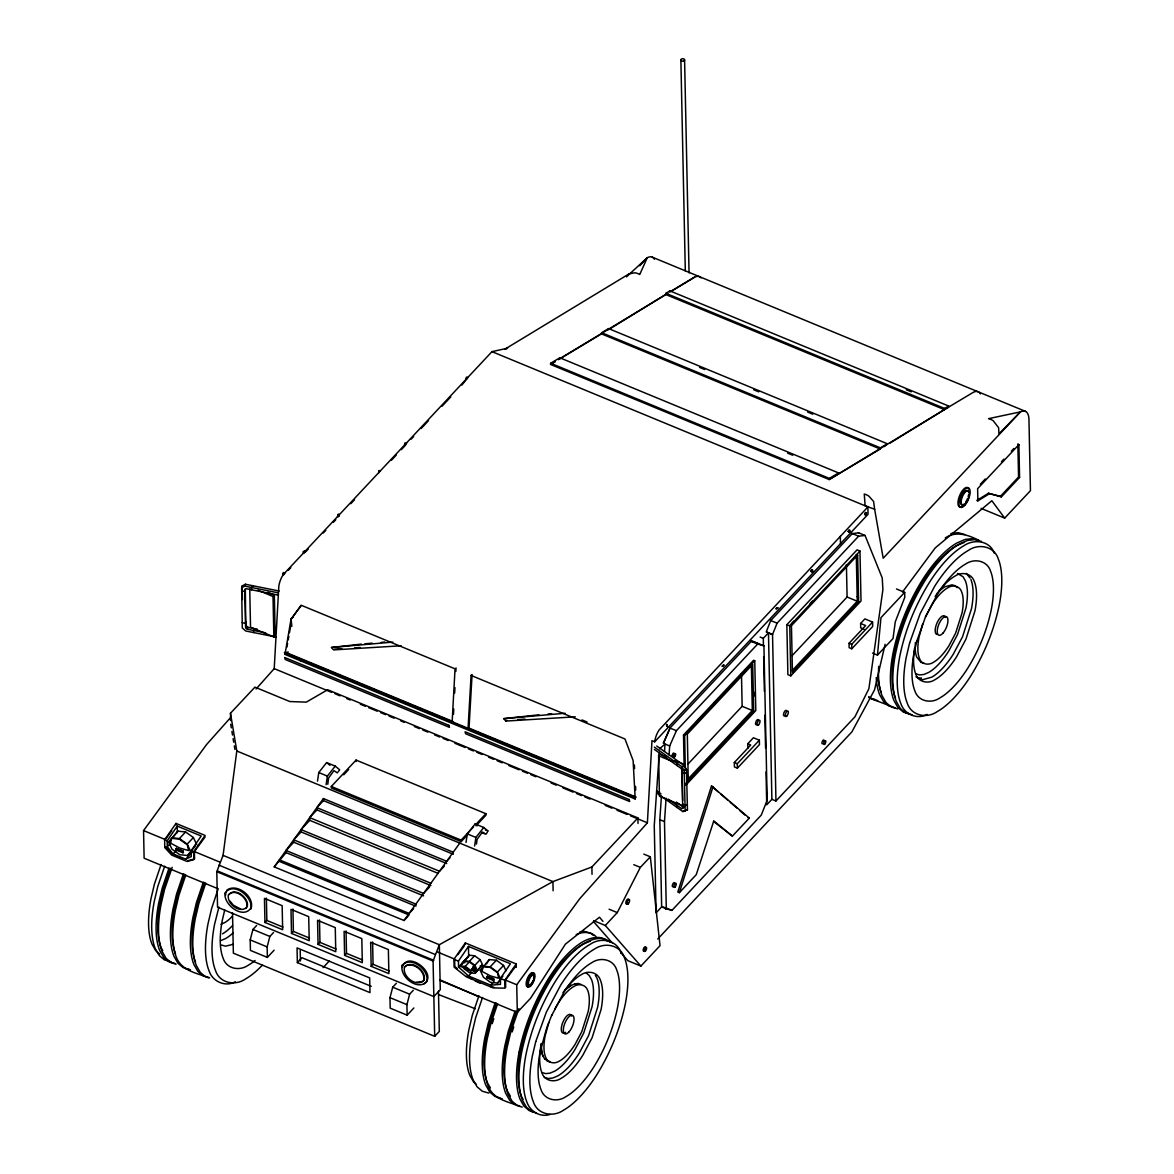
<?xml version="1.0" encoding="UTF-8"?>
<svg xmlns="http://www.w3.org/2000/svg" width="1174" height="1174" viewBox="0 0 1174 1174"><rect width="100%" height="100%" fill="white"/><g stroke="black" fill="none" stroke-linecap="round" stroke-linejoin="round"><path stroke-width="1.5" d="M677.134 807.521L677.193 805.467M225.687 895.043L225.819 892.357M453.487 714.408L453.78 709.037M454.661 692.953L454.954 687.597M455.835 671.499L456.04 667.918M256.093 688.977L274.217 668.637L278.81 586.472A12.356 5.034 -67.6 0 1 283.286 574.57L491.979 351.642L507.55 348.208L504.864 349.192L629.191 273.806L634.958 272.779A14.044 11.256 59.1 0 1 639.727 274.525L647.256 257.722A23.832 9.7 -67.6 0 1 654.432 259.249M439.634 980.305L517.308 1012.399L516.721 984.751L579.721 898.726L647.388 822.813L651.981 740.647L654.725 741.777L868.041 514.3L867.894 506.948L491.979 351.642M468.03 729.039L471.082 675.446L472.08 674.551L469.013 728.129L468.03 729.039L468.573 728.452M284.798 573.484L283.917 573.22L283.521 575.084M339.183 516.09L339.301 514.417L338.347 516.839M379.011 472.52L379.173 470.481L378.674 472.814M406.615 443.082L405.47 445.254M405.764 443.229L404.898 442.95L404.619 444.902M468 377.382L461.881 385.072M667.228 724.945C668.109 730.815 665.805 720.337 666.759 726.06M722.846 666.318C727.381 662.283 718.811 669.077 723.345 665.027M776.704 608.895C781.488 605.344 772.433 611.17 777.203 607.604M659.289 752.475L654.256 825.63L656.09 912.814L661.652 906.871L659.832 819.687L661.432 796.28M664.528 751.257L665.027 744.052L669.679 745.974L669.063 754.985M750.377 640.256L763.922 645.847L767.165 800.345L761.236 815.152L671.91 910.393L666.304 908.793L664.484 821.624L666.098 798.203M245.66 626.667L246.144 621.53M872.546 653.096L877.462 655.121L880.97 617.641L904.684 592.356L896.481 588.966M327.781 784.276L328.588 777.98L333.959 770.672L337.393 772.918M476.483 844.062L477.084 839.337L482.455 832.028L485.904 834.274L487.415 832.175M637.908 817.926L591.887 866.984L552.925 881.601L439.34 944.718L440.279 989.667L433.808 996.565L217.542 907.209L216.794 871.695L223.075 855.376L236.796 750.993L230.471 713.249L254.934 687.142L289.802 701.538L306.311 702.14L327.634 689.74L637.908 817.926L638.01 823.414M317.508 781.121L318.77 772.536L326.636 762.572L335.236 766.123L339.668 769.777L338.156 771.876M326.108 784.672L327.37 776.102L335.236 766.123M466.019 842.462L467.281 833.892L475.147 823.928L483.747 827.479L488.179 831.133L485.317 829.945M474.619 846.028L475.881 837.444L483.747 827.479M246.922 906.768C248.668 898.183 234.58 887.309 228.314 895.146C226.949 903.613 238.968 913.299 246.408 907.81M559.822 357.776L550.665 363.25L550.474 364.41L829.196 479.55L880.207 449.026L880.397 447.866L887.309 443.743L608.587 328.588L601.675 332.726L601.484 333.871L559.616 358.936L559.822 357.776L838.544 472.931L838.339 474.076M608.381 329.733L608.587 328.588M609.937 328.779L665.673 294.469L665.878 293.309L669.928 290.888L948.651 406.043L948.46 407.187L829.196 479.55L829.387 478.405L838.544 472.931M669.928 290.888L669.723 292.047L694.48 277.225L671 291.445M887.309 443.743L884.345 446.546M948.651 406.043L944.6 408.464L944.395 409.623L890.2 442.98M285.018 654.3L291.035 619.212L301.131 605.226L455.042 668.828L452.107 722.45L635.149 798.026L636.147 797.131L469.013 728.129M286.94 647.079L287.571 643.484M288.217 639.889L288.848 636.293M289.479 632.698L291.079 623.702M874.645 509.252L873.617 501.533L868.951 496.206A14.044 11.256 59.1 0 0 864.255 494.034L865.15 505.803L874.645 509.252L883.186 558.237L1020.426 411.883L988.581 418.648A14.044 11.256 59.1 0 1 993.277 420.806L998.619 427.718L998.971 433.852L1020.426 411.883M283.873 573.44C284.108 570.197 281.217 576.126 283.462 574.35M170.553 843.137L171.595 838.295L179.417 839.161L187.341 844.796L188.603 850.592L179.593 847.951L170.553 843.137L167.295 846.718L173.048 853.924L185.727 859.163L191.274 856.624L191.157 850.71L201.194 836.005L177.215 826.1L167.178 840.804L167.295 846.718M402.447 966.789C407.95 950.133 438.401 974.2 424.063 983.812M885.123 644.306L874.542 689.872L851.884 731.886L657.748 939.009M224.718 909.982L222.312 920.24A73.258 29.805 -67.6 0 0 223.104 958.131C226.391 968.902 239.525 971.368 248.14 965.292A77.396 31.493 -67.6 0 0 255.052 960.479M519.084 1052.109C524.382 1026.076 534.552 1001.143 548.522 978.573A96.356 39.212 -67.6 0 1 583.199 941.577C590.522 937.586 601.073 934.812 607.765 941.357M232.525 912.844L233.362 953.156L434.703 1036.334L433.074 961.051L439.34 944.718L223.075 855.376M274.1 950.206L267.364 957.412L250.429 950.412L250.209 939.904L252.924 929.456L256.592 925.538M267.364 957.412L267.144 946.904L269.859 936.456L273.527 932.538M413.879 1007.967L407.143 1015.158L390.208 1008.158L389.988 997.651L392.703 987.202L396.372 983.284M407.143 1015.158L406.923 1004.651L409.638 994.202L413.307 990.284M423.667 980.481C425.81 971.588 413.923 961.946 405.646 965.835M276.11 637.056L245.704 630.981L242.299 627.943L241.639 587.822L242.196 585.943L245.337 584.241L279.221 591.036M241.639 587.822L244.764 586.12L245.337 584.241M265.662 632.859L247.259 629.176L245.689 627.679L245.366 589.568M247.259 629.176L247.817 627.298L246.247 625.786M242.255 588.937L241.683 590.801L244.808 591.432M711.488 785.978L677.794 892.035L679.35 892.68L696.255 874.659L713.777 820.919L732.385 836.123L749.306 818.102L711.488 785.978L718.194 791.804M679.35 892.68L713.058 786.624M218.922 907.047L214.49 924.701A88.153 35.866 -67.6 0 0 215.444 970.311C219.406 983.284 235.211 986.233 245.571 978.925A93.142 37.906 -67.6 0 0 262.418 965.072M492.229 1023.655L493.784 1018.739M512.187 1031.902L513.742 1026.986M548.86 1022.466L545.118 1035.952A40.782 16.597 -67.6 0 0 545.558 1057.04C547.392 1063.042 554.7 1064.407 559.499 1061.032A43.086 17.537 -67.6 0 0 575.011 1044.493L581.717 1031.858L588.174 1011.606A40.782 16.597 -67.6 0 0 587.734 990.504C585.899 984.516 578.591 983.137 573.793 986.527A43.086 17.537 -67.6 0 0 558.281 1003.066L554.744 1009.156M922.749 623.776L919.007 637.262A40.782 16.597 -67.6 0 0 919.447 658.35C921.282 664.352 928.59 665.717 933.389 662.341A43.086 17.537 -67.6 0 0 948.9 645.803L955.607 633.168L962.064 612.916A40.782 16.597 -67.6 0 0 961.623 591.813C959.789 585.826 952.481 584.447 947.682 587.836A43.086 17.537 -67.6 0 0 932.171 604.375L925.464 616.996M304.917 552.484L304.741 551.12L303.817 553.453M161.087 864.475L154.425 884.095L151.035 898.492A88.153 35.866 -67.6 0 0 151.989 944.101L155.819 950.779L159.649 954.007M164.668 866.207L157.771 886.517L154.264 901.397A91.19 37.113 -67.6 0 0 155.262 948.577L159.224 955.489L164.492 959.936L170.92 961.77M169.056 868.026L162.173 888.322L158.666 903.202A91.19 37.113 -67.6 0 0 159.649 950.397L163.626 957.309L168.895 961.741L175.322 963.59M170.318 868.29L163.656 887.911L160.266 902.307A88.153 35.866 -67.6 0 0 161.22 947.917M172.167 867.337L164.595 889.334L161.087 904.215A91.19 37.113 -67.6 0 0 162.085 951.395L166.048 958.307L171.316 962.753L176.144 964.133M183.379 873.94L176.496 894.25L172.989 909.116A91.19 37.113 -67.6 0 0 173.972 956.311L177.934 963.223L183.217 967.655L189.645 969.504M184.641 874.204L177.978 893.84L174.588 908.221A88.153 35.866 -67.6 0 0 175.542 953.831M185.8 874.938L178.918 895.248L175.41 910.129A91.19 37.113 -67.6 0 0 176.394 957.309C181.574 970.839 197.393 973.51 209.603 977.751M203.337 882.173L196.454 902.483L192.947 917.364A91.19 37.113 -67.6 0 0 193.93 964.558L197.892 971.47L203.175 975.902M204.599 882.437L197.936 902.072L194.546 916.468A88.153 35.866 -67.6 0 0 195.5 962.078M205.758 883.186L198.876 903.496L195.368 918.376A91.19 37.113 -67.6 0 0 196.352 965.556L200.314 972.468L205.597 976.915L208.811 977.825M217.762 890.097L211.555 908.735L208.047 923.615A91.19 37.113 -67.6 0 0 209.031 970.795C212.494 981.567 225.276 987.349 235.328 981.772M478.933 995.787L472.271 1015.422L468.881 1029.803A88.153 35.866 -67.6 0 0 469.835 1075.413L473.68 1082.09L476.218 1084.248M482.514 997.518L475.631 1017.829L472.124 1032.709A91.19 37.113 -67.6 0 0 473.107 1079.889L477.07 1086.801L482.353 1091.248L488.78 1093.082M495.193 1002.757L488.311 1023.068L484.803 1037.948A91.19 37.113 -67.6 0 0 485.787 1085.128L489.763 1092.04L495.032 1096.487L499.86 1097.866M496.455 1003.022L489.793 1022.657L486.403 1037.038A88.153 35.866 -67.6 0 0 487.357 1082.648L490.424 1087.99M497.629 1003.755L490.732 1024.066L487.225 1038.946A91.19 37.113 -67.6 0 0 488.223 1086.126C493.08 1099.187 508.107 1101.946 519.803 1106.113M515.151 1011.005L508.269 1031.315L504.761 1046.195A91.19 37.113 -67.6 0 0 505.745 1093.376L509.707 1100.287L514.99 1104.734M516.413 1011.269L509.751 1030.904L506.361 1045.286A88.153 35.866 -67.6 0 0 507.315 1090.895L510.382 1096.237M518.923 1008.627L510.69 1032.313L507.183 1047.193A91.19 37.113 -67.6 0 0 508.181 1094.373L512.143 1101.285L517.411 1105.732L522.239 1107.111M551.765 1015.158L546.879 1027.338L540.157 1051.552A73.258 29.805 -67.6 0 0 540.95 1089.443C544.252 1100.229 557.371 1102.679 565.985 1096.604A77.396 31.493 -67.6 0 0 593.853 1066.902C605.08 1048.764 613.239 1028.732 617.495 1007.82A73.258 29.805 -67.6 0 0 616.702 969.929C613.415 959.143 600.281 956.693 591.667 962.768A77.396 31.493 -67.6 0 0 563.813 992.47L551.575 1015.686M766.211 631.906L770.76 620.547L852.339 533.568L858.722 532.849M775.955 800.991L854.921 716.844L868.877 688.742L882.907 589.627L882.232 577.946L865.047 535.461L858.634 536.18L777.085 623.159L772.536 634.518L775.955 800.991L771.89 799.303L768.471 632.845L763.291 638.348L763.452 645.671M670.075 728.085L663.354 743.362L670.075 727.909L751.331 641.268L757.597 643.235M669.679 745.974L676.4 730.698L757.656 644.056L763.922 645.847M865.487 513.772L866.588 512.803L865.664 515.137L865.473 512.378L864.548 514.711L865.649 513.742M250.781 909.19C255.697 897.391 237.192 882.422 226.846 890.171M593.853 920.754L605.3 925.479L617.275 912.594L640.329 867.381L650.323 856.8L643.792 854.1M626.476 276.859L647.256 257.722L639.757 265.706M338.156 516.017L338.435 514.065L337.481 516.487M228.71 894.72C234.976 886.884 249.064 897.758 247.318 906.343L245.997 908.236M501.313 979.087L497.585 983.049L490.512 982.374L483.35 977.164L480.283 970.443L489.323 959.569L496.382 960.229L503.558 965.439L506.009 970.825M486.476 963.839L489.323 959.569M497.585 983.049L502.898 976.122M458.418 961.124L468.47 946.42L510.411 963.751L500.373 978.456L500.491 984.37L490.717 985.162L468.529 975.99L458.55 967.038L458.418 961.124L453.956 959.29L465.33 942.942L516.208 963.957L516.281 967.376M164.624 839.748L175.997 823.414L205.083 835.418L193.71 851.766L193.871 859.617L187.121 861.481L171.727 855.127L164.786 847.599L164.624 839.748L167.178 840.804M453.956 959.29L454.118 967.141L466.21 976.783L493.109 987.892L504.996 988.156L504.835 980.305L516.208 963.957M192.389 850.255L187.429 855.538L179.739 854.701L171.947 849.14L168.63 842.125L177.905 831.133L185.595 831.97L193.387 837.532L196.718 844.561M177.905 831.133L168.63 842.125M187.429 855.538L195.471 845.882M461.778 963.854L469.189 955.196L474.619 955.783L480.122 959.701L482.47 964.661L475.059 973.334L469.629 972.747L464.126 968.814M469.189 955.196L464.919 960.508M475.059 973.334L482.47 964.661M408.141 916.131L404.032 920.504L274.217 866.882L323.408 798.569L453.237 852.207L453.267 854.261L323.452 800.624L323.408 798.569M404.032 920.504L459.768 843.123M301.102 605.725L291.035 619.212L291.856 626.226M218.423 888.923L144.123 858.223L143.551 830.576L206.551 744.565L230.706 717.446M171.742 830.781L165.314 839.571L143.551 830.576M187.796 860.762L194.546 858.898L194.4 851.576L205.112 836.945M457.86 954.711L464.288 945.936M505.671 987.437L505.524 980.114L516.237 965.483M902.527 591.96L935.296 547.847L991.854 500.726L1004.68 518.116L1030.449 490.673L1028.938 418.604A23.832 9.7 -67.6 0 0 1020.411 411.942M379.496 471.302L380.391 471.302M466.753 378.909C464.919 380.699 466.474 375.577 467.252 377.412M1017.858 444.227L1018.885 444.653L1017.858 444.227L1018.548 477.026L1000.365 496.411L988.493 493.241L976.841 500.447L977.869 500.872L989.521 493.667L1001.393 496.837L1019.575 477.451L1018.885 444.653M253.085 585.797L251.515 587.47L251.559 589.774M391.456 460.193L396.386 454.925M401.332 449.642L405.045 445.694M411.223 439.105L413.688 436.464M421.099 428.554L428.525 420.659M442.114 406.16L450.757 396.929M288.29 570.359L290.8 567.688M305.798 551.692L308.292 549.021M323.29 533.025L325.8 530.369M333.299 522.371L335.793 519.7M350.791 503.705L354.548 499.713M249.724 588.585L250.532 627.239L273.865 636.88L273.014 596.465L274.334 595.057L267.672 592.298M273.865 636.88L275.186 635.472L274.334 595.057M291.035 619.212L293.295 616.805M171.712 837.737L179.402 838.574L185.595 831.97M176.129 848.538L183.364 850.945L182.997 852.808L176.159 849.991L176.129 848.538L182.968 851.37L182.997 852.808M176.159 849.991L176.526 848.112M173.048 853.924L176.423 850.328M190.511 851.165L187.194 844.135L193.387 837.532M185.727 859.163L192.477 851.957M467.355 835.037L461.162 841.626L331.347 788.003L331.317 786.477L356.074 760.077L485.889 813.714L485.933 815.226L476.028 825.792M343.718 774.796L348.678 769.513M274.217 866.882L286.074 852.603L286.03 850.475L293.764 842.228L293.72 839.806L301.102 831.926L301.058 829.607L309.745 820.347L309.687 817.618L316.921 809.913L316.863 807.653L323.452 800.624M264.957 922.456L264.458 898.374L282.156 905.682L282.655 929.764L264.957 922.456L266.85 920.431L266.381 898.081M291.504 933.418L291.005 909.336L308.703 916.659L309.217 940.726L291.504 933.418L293.397 931.408L292.928 909.043M297.36 962.621L297.051 947.917L369.678 977.913L369.986 992.632L297.36 962.621L301.967 957.72L371.219 986.321M318.066 944.395L317.552 920.313L335.265 927.621L335.764 951.703L318.066 944.395L319.959 942.37L319.489 920.02M323.099 967.625L329.234 961.08M344.613 955.357L344.114 931.276L361.812 938.598L362.326 962.665L344.613 955.357L346.506 953.347L346.037 930.982M461.162 841.626L461.133 840.114L473.518 826.907M475.984 824.265L485.889 813.714M449.98 857.768L446.692 861.29L316.863 807.653M444.33 866.119L439.516 871.255L309.687 817.618M429.699 886.869L423.535 893.429L293.72 839.806M413.644 908.632L409.139 913.431L279.309 859.794M371.175 966.334L370.661 942.252L388.374 949.561L388.873 973.642L371.175 966.334L373.053 964.309L372.598 941.959M867.894 506.948L659.201 729.846A12.356 5.034 -67.6 0 0 654.71 741.792M458.55 967.038L468.675 956.252L468.47 946.42M474.81 966.657L470.627 971.118L459.797 965.938L463.965 961.477L469.395 961.917L474.795 965.953L474.912 971.28L471.61 970.208M459.812 966.642L463.965 961.477M682.784 805.819L659.45 796.177L658.599 755.763L659.92 754.354L666.597 757.098M464.082 966.804L468.514 968.932M463.95 960.772L469.38 961.359L474.619 955.783M459.797 965.938L465.212 966.363L469.395 961.917M684.163 767.062L683.503 735.027L753.605 660.258L754.75 660.727L755.792 710.563L685.675 785.333M786.844 624.729L857.049 549.858L859.97 551.061L861.012 600.985L790.792 675.857L787.886 674.654L786.844 624.729L789.75 625.933L790.792 675.857M688.404 730.903L685.924 733.545L687.304 734.102L688.272 780.827L686.907 780.255L752.314 710.505L751.375 665.599M694.568 724.329L706.909 711.165M714.32 703.27L727.895 688.8M735.291 680.905L742.702 673.01M745.167 670.369L751.345 663.794M685.337 769.308L684.633 735.496L754.75 660.727M687.304 734.102L752.71 664.367L753.679 711.077L685.792 783.528M791.335 623.776L793.829 621.105M810.06 603.788L812.569 601.132M789.75 625.933L859.97 551.061M857.651 555.082L858.634 601.792L792.435 672.379L791.452 625.669L857.651 555.082L856.286 554.51M477.231 970.252L474.883 965.292L480.122 959.701M470.627 971.118L474.795 965.953M468.529 975.99L471.904 972.395M480.283 970.443L482.763 967.802M678.631 761.603L677.06 763.276L677.105 765.58M483.116 966.173L490.189 966.833L496.382 960.229M487.151 976.504L493.858 978.69L493.476 980.51L487.181 977.898L487.151 976.504L493.462 979.116L493.476 980.51M487.181 977.898L487.562 976.078M687.993 764.054L742.144 706.308L741.469 673.817M434.703 1036.334L439.311 1031.418L438.46 991.105M792.127 655.635L847.1 597.023L846.41 564.679M500.418 978.764L497.365 972.057L503.558 965.439M490.717 985.162L494.093 981.567M792.303 670.486L857.269 601.22L856.316 556.344M980.319 484.26L985.294 478.963M1001.451 461.734L1003.931 459.078M1011.386 451.124L1013.881 448.483M1018.636 444.931L977.619 488.663L977.869 500.872M747.765 743.788L753.429 737.742L759.358 740.192L759.461 744.61L737.375 768.148L734.41 766.93L734.322 762.513L750.729 745.02L747.765 743.788L747.853 748.205M860.615 623.467L864.886 618.903L872.59 622.088L872.678 626.49L851.796 648.767L849.14 647.666L849.051 643.264L865.664 625.551L860.615 623.467L860.703 627.87L864.079 629.264M737.375 768.148L737.287 763.746L759.358 740.192M851.796 648.767L851.708 644.35L872.59 622.088M517.308 1012.399L530.56 998.267L565.442 944.116L599.503 917.217L602.966 921.385M877.462 655.121L893.018 638.539L895.263 621.882L904.787 597.317L904.684 592.356M771.89 799.303L766.725 804.821L766.035 771.89M620.694 952.554L627.826 960.67L640.901 966.07L660.037 945.672L650.323 856.8M639.683 265.471L647.256 257.722M450.42 721.761L284.988 653.36L285.986 652.465L453.105 721.555M659.524 748.865L665.027 744.052M401.185 645.773L333.548 649.912L331.479 647.476L361.343 644.115M575.26 716.83L505.803 721.071L503.734 718.649L539.013 714.805M505.803 721.071L506.801 720.249M628.09 274.628L629.191 273.806M552.029 363.456L555.17 361.563M558.296 359.67L667.859 293.339M552 363.485L555.038 361.665M654.358 747.119L681.874 766.695L684.163 765.536L686.482 769.498L687.45 809.737L682.813 811.572L656.677 792.949M685.161 810.896L684.193 770.658L686.482 769.498M668.358 799.186L681.639 808.637L683.928 807.463L676.385 802.091M682.813 811.572L687.45 809.737M686.555 772.492L684.266 773.651L682.035 772.066M687.333 804.513L685.029 805.658L682.637 803.97M422.919 981.464L416.535 982.212M303.391 553.101L303.185 551.501L304.242 551.222M284.988 653.36L288.158 651.922M945.202 537.986C955.959 530.56 968.565 534.977 979.028 540.451L972.6 538.617L965.204 539.438L957.089 542.887A96.356 39.212 -67.6 0 0 922.412 579.883C908.441 602.453 898.271 627.386 892.974 653.419A91.19 37.113 -67.6 0 0 893.957 700.599L897.919 707.511L903.202 711.958L909.63 713.792M964.412 542.329L956.561 545.661A93.142 37.906 -67.6 0 0 923.028 581.423C909.527 603.231 899.695 627.356 894.573 652.509A88.153 35.866 -67.6 0 0 895.527 698.119M220.976 924.217L224.601 922.676A43.086 17.537 -67.6 0 0 232.393 916.263M220.536 940.712L225.569 938.569A59.683 24.287 -67.6 0 0 233.083 932.948M233.421 944.234L225.481 946.185L221.49 945.041M927.078 714.408C917.011 719.97 904.229 714.203 900.781 703.417A91.19 37.113 -67.6 0 1 899.798 656.237C905.095 630.203 915.265 605.27 929.236 582.7A96.356 39.212 -67.6 0 1 963.913 545.719C974.009 538.719 989.931 540.539 994.29 553.233M576.185 934.592C582.319 931.642 590.786 931.393 595.878 936.441M590.522 941.005L582.671 944.351A93.142 37.906 -67.6 0 0 549.139 980.114C535.638 1001.921 525.805 1026.032 520.684 1051.2A88.153 35.866 -67.6 0 0 521.638 1096.81L523.164 1099.48M564.665 990.489A43.086 17.537 -67.6 0 1 571.136 985.426L574.834 983.9M681.639 808.637L682.71 808.226L681.991 770.027L680.993 768.339L654.402 749.423M950.896 533.524L958.278 532.688L964.705 534.537M918.435 678.279L921.487 677.941M579.956 931.877L584.388 931.378L590.816 933.227L593.457 935.443M574.776 983.885L578.136 983.533M549.946 1114.478C540.157 1117.633 530.178 1111.499 526.891 1102.107A91.19 37.113 -67.6 0 1 525.893 1054.927C531.206 1028.894 541.375 1003.961 555.346 981.391A96.356 39.212 -67.6 0 1 590.023 944.41C600.75 936.837 617.098 939.904 621.193 953.317M364.953 643.792L372.173 643.161M381.198 642.369L384.808 642.046M331.479 647.476L392.835 642.09M548.038 713.997L551.648 713.689M503.734 718.649L565.09 713.249M334.546 649.075L341.854 648.635M354.651 647.857L360.139 647.52M517.763 719.574L525.072 719.119M244.764 586.12L278.399 592.87M278.458 595.174L246.129 588.688L244.764 589.392L245.689 627.679M247.817 627.298L257.238 629.176M242.211 622.719L245.586 623.409M981.449 541.449L975.022 539.614L967.64 540.436L959.525 543.9A96.356 39.212 -67.6 0 0 924.833 580.881C910.863 603.451 900.693 628.398 895.395 654.417A91.19 37.113 -67.6 0 0 896.378 701.597L900.341 708.509L905.624 712.956L912.051 714.79M957.485 573.455L963.047 576.742L965.351 580.763A53.021 21.572 -67.6 0 1 965.923 608.191L957.529 634.532L948.812 650.939A56.014 22.79 -67.6 0 1 928.649 672.438L923.938 674.463L919.638 674.933L915.896 673.861M954.902 585.665L951.967 584.828L945.041 586.736A43.086 17.537 -67.6 0 0 937.234 593.149M920.93 662.341L923.865 663.178M868.921 697.796L875.349 699.631M868.716 696.578L871.343 698.794L877.77 700.629M871.343 698.794L895.307 707.878M897.728 708.876L891.301 707.042L886.032 702.595L882.07 695.683A91.19 37.113 -67.6 0 1 878.724 666.348M662.782 906.988L665.585 907.781L665.629 909.336M578.078 983.519L581.013 984.355M547.04 1061.032L549.916 1061.854L544.677 1059.036M185.639 968.667L190.452 970.047M542.006 1072.552L545.749 1073.623L550.048 1073.153L554.759 1071.128A56.014 22.79 -67.6 0 0 574.922 1049.629L583.639 1033.223L592.034 1006.881A53.021 21.572 -67.6 0 0 591.461 979.454L589.157 975.433L586.09 972.85M544.296 1077.365L548.273 1078.51L552.851 1077.996L557.87 1075.854A59.683 24.287 -67.6 0 0 579.354 1052.946L588.658 1035.453L597.595 1007.38A56.484 22.981 -67.6 0 0 596.979 978.162L595.35 975.301M497.453 1097.485L502.281 1098.864M534.126 1112.027L529.313 1110.648L524.03 1106.201L520.067 1099.29A91.19 37.113 -67.6 0 1 519.084 1052.109M536.547 1113.025L531.734 1111.646L526.451 1107.199L522.489 1100.287A91.19 37.113 -67.6 0 1 521.505 1053.107C526.803 1027.074 536.973 1002.141 550.944 979.571A96.356 39.212 -67.6 0 1 585.635 942.59C592.943 938.584 603.509 935.81 610.201 942.355M240.67 909.014L233.377 905.257L229.81 900.972M438.548 994.569L475.338 1008.774M652.333 257.194L1025.504 411.37M906.225 389.739L911.288 391.837M665.878 293.309L944.6 408.464M665.673 294.469L944.395 409.623L973.202 392.38A23.832 9.7 -67.6 0 1 980.378 393.906M1018.548 477.026L1019.575 477.451M699.601 367.418L704.664 369.517M753.664 389.753L758.727 391.852M807.712 412.089L812.775 414.187M1000.365 496.411L1001.393 496.837M601.675 332.726L880.397 447.866M988.493 493.241L989.521 493.667M601.484 333.871L880.207 449.026M981.038 508.357L1004.68 518.116M787.666 453.149L792.729 455.233M550.665 363.25L829.387 478.405M858.385 532.702L865.047 535.461M851.972 533.422L858.634 536.18M857.167 596.671L858.532 597.243M847.1 597.023L858.634 601.792M849.051 643.264L851.708 644.35M790.087 625.111L791.452 625.669M770.423 620.415L777.085 623.159M760.106 637.042L763.291 638.348M750.876 641.253L757.656 644.056M742.144 706.308L753.679 711.077M669.635 727.895L676.4 730.698M683.503 735.027L684.633 735.496M734.322 762.513L737.287 763.746M582.011 719.926L587.073 722.025M471.082 675.446L624.994 738.989L633.109 760.532L635.149 798.026M674.918 760.547L683.253 763.981M258.016 590.258L273.014 596.465M658.599 755.763L673.597 761.955M686.805 775.295L688.169 775.853M747.735 817.456L749.306 818.102M732.385 836.123L713.543 821.36M659.832 819.687L664.484 821.624M274.217 668.637L331.626 692.352M335.001 693.746L340.064 695.844M346.829 698.633L350.204 700.027M360.33 704.209L365.393 706.308M368.768 707.702L377.221 711.195M380.596 712.589L385.659 714.673M389.034 716.067L394.097 718.165M400.862 720.953L404.238 722.348M414.363 726.53L419.426 728.628M422.816 730.023L427.879 732.121M434.629 734.909L439.692 737.008M443.068 738.402L448.145 740.486M454.896 743.274L465.021 747.471M468.397 748.865L473.474 750.949M476.849 752.343L481.912 754.442M488.663 757.23L493.726 759.329M497.101 760.723L502.178 762.806M508.929 765.609L519.055 769.792M522.43 771.186L527.508 773.27M530.883 774.679L535.946 776.762M551.149 783.043L556.212 785.142M562.962 787.93L573.088 792.112M576.478 793.507L581.541 795.605M584.916 796.999L589.979 799.083M605.182 805.364L611.933 808.152M616.996 810.251L627.121 814.433M630.511 815.827L647.388 822.813M633.784 864.68L640.329 867.381M666.832 908.294L671.91 910.393M481.604 832.498L484.48 833.687M661.652 906.871L666.304 908.793M318.77 772.536L327.37 776.102M467.281 833.892L475.881 837.444M331.317 786.477L461.133 840.114M236.796 750.993L552.925 881.601L553.115 890.773M609.101 909.219L617.275 912.594M316.921 809.913L446.736 863.55M309.745 820.347L437.887 873.28M301.058 829.607L430.873 883.244M301.102 831.926L430.917 885.563M293.764 842.228L423.594 895.865M286.03 850.475L415.845 904.112L415.889 906.225M286.074 852.603L414.202 905.536M279.353 861.408L409.168 915.03M480.239 965.85L483.409 967.156M463.789 962.401L464.787 962.812M473.195 966.29L474.604 966.877L474.707 971.485M194.4 851.576L219.743 862.054M437.741 952.114L454.646 959.099L454.793 966.407A57.159 35.543 43.2 0 0 457.346 968.741M505.524 980.114L516.721 984.751M191.157 850.71L193.71 851.766M500.373 978.456L504.835 980.305M218.892 865.121L435.158 954.477M471.816 970.003L474.912 971.28M487.592 977.472L493.887 980.085M176.555 849.565L183.393 852.397M217.498 870.961L433.764 960.303M216.794 871.695L433.074 961.051M173.943 855.039L181.647 858.223M266.85 920.431L282.934 927.078M293.397 931.408L309.496 938.055M319.959 942.37L336.043 949.018M346.506 953.347L362.605 959.994M373.053 964.309L389.152 970.957M252.924 929.456L269.859 936.456M392.703 987.202L409.638 994.202M250.209 939.904L267.144 946.904M389.988 997.651L406.923 1004.651M439.898 979.776L478.405 996.535M656.736 746.018L684.163 765.536M656.589 790.792L661.006 793.932M469.38 961.359L474.883 965.292M179.402 838.574L187.194 844.135M490.189 966.833L497.365 972.057M465.212 966.363L470.613 970.414M475.147 823.928L477.363 825.748M326.636 762.572L329.967 765.316M966.246 573.352L970.062 578.034M954.844 585.65L957.25 587.66M920.988 662.356L916.806 657.264A40.782 16.597 -67.6 0 1 915.441 642.442M915.999 676.84L922.162 679.819L931.76 677.163A59.683 24.287 -67.6 0 0 953.244 654.256L962.548 636.763L971.485 608.69A56.484 22.981 -67.6 0 0 970.883 579.472M888.879 706.044L883.611 701.597L879.634 694.685A91.19 37.113 -67.6 0 1 876.23 677.721M720.88 794.138L727.601 799.964M730.287 802.297L736.993 808.123M739.679 810.456L745.05 815.123M165.461 846.88L171.257 853.146M605.3 925.479L640.901 966.07M593.413 921.429L612.388 943.089M681.874 766.695L684.193 770.658M544.736 1059.065L542.916 1055.954A40.782 16.597 -67.6 0 1 541.346 1044.082A40.782 16.597 -67.6 0 0 542.96 1055.969M161.22 947.917L162.76 950.588M299.869 658.805L300.339 660.771M230.706 724.255L231.307 727.851M231.909 731.446L232.511 735.041M233.112 738.637L233.714 742.232M234.316 745.828L234.917 749.408M253.481 630.423L253.672 632.566M634.386 764.993L634.591 768.559M635.56 786.419L635.75 789.985M840.335 536.327L840.496 543.679M763.672 656.648L764.391 691.398M764.876 715.186L765.551 748.102M754.28 692.293L754.354 695.859M684.589 59.977A1.849 1.247 -1.2 0 1 681.742 61.004A1.849 1.247 -1.2 0 1 681.874 58.847A1.849 1.247 -1.2 0 1 684.589 59.977L689.05 272.882M680.876 59.918L685.308 270.989M682.006 768.911L682.666 800.551M591.887 866.984L592.034 874.322M473.533 966.569L473.371 968.99L473.327 966.774M472.08 968.565L471.904 969.739M465.33 942.942L465.359 944.468M356.074 760.077L356.104 761.588M300.206 950.514L300.427 960.948M230.471 713.249L230.632 720.587M177.215 826.1L177.347 832.645M175.997 823.414L176.027 824.94M242.196 585.943L242.416 599.576M694.465 277.284A23.832 9.7 -67.6 0 1 701.054 277.886M493.799 987.173A57.159 35.543 43.2 0 1 490.615 986.571M480.371 983.298A57.159 35.543 43.2 0 1 475.147 980.892M471.743 979.057A57.159 35.543 43.2 0 1 466.885 976.064M563.036 992.588A59.845 24.346 -67.6 0 1 581.101 974.787C587.748 970.091 597.904 971.984 600.457 980.319A56.631 23.04 -67.6 0 1 601.059 1009.625L592.092 1037.757L582.774 1055.294A59.845 24.346 -67.6 0 1 561.245 1078.26C554.583 1082.956 544.428 1081.049 541.889 1072.728A56.631 23.04 -67.6 0 1 541.273 1043.422M564.723 990.504A43.086 17.537 -67.6 0 1 571.195 985.456M565.604 1032.313A10.023 4.08 -67.6 0 1 562.595 1022.921A10.023 4.08 -67.6 0 1 571.723 1016.097M232.584 925.523A56.014 22.79 -67.6 0 1 222.458 933.844M968.374 488.135A10.507 4.27 -67.6 0 1 968.976 489.426M962.284 506.332A10.507 4.27 -67.6 0 1 958.63 498.539A10.507 4.27 -67.6 0 1 967.449 487.474M963.575 504.277A7.69 3.126 -67.6 0 1 961.535 496.69A7.69 3.126 -67.6 0 1 968.477 491.906M968.535 494.87A7.69 3.126 -67.6 0 1 968.154 496.675M967.523 498.568A7.69 3.126 -67.6 0 1 965.703 502.002M528.271 986.791A7.616 3.096 -67.6 0 1 528.065 977.003A7.616 3.096 -67.6 0 1 534.287 975.374M534.185 976.988A7.616 3.096 -67.6 0 1 533.803 978.793M533.172 980.642A7.616 3.096 -67.6 0 1 532.35 982.447M531.382 984.061A7.616 3.096 -67.6 0 1 529.269 986.307M533.069 980.686A5.562 2.26 -67.6 0 1 528.124 984.414A5.562 2.26 -67.6 0 1 531.074 975.609A5.562 2.26 -67.6 0 1 533.524 979.321M935.164 596.436A59.845 24.346 -67.6 0 1 936.925 593.897M938.701 591.476A59.845 24.346 -67.6 0 1 954.99 576.096C961.653 571.4 971.793 573.294 974.347 581.629A56.631 23.04 -67.6 0 1 974.948 610.935L965.982 639.067L956.678 656.604A59.845 24.346 -67.6 0 1 935.135 679.57C928.473 684.266 918.317 682.358 915.779 674.037A56.631 23.04 -67.6 0 1 914.546 648.297M881.204 692.205A88.153 35.866 -67.6 0 1 877.947 676.341M936.999 634.444A10.023 4.08 -67.6 0 1 937.542 621.838A10.023 4.08 -67.6 0 1 945.613 617.421M784.702 715.685A2.964 1.203 -67.6 0 1 783.924 712.75A2.964 1.203 -67.6 0 1 786.595 710.901M822.504 743.773A2.04 0.836 -67.6 0 1 822.02 742.306A2.04 0.836 -67.6 0 1 823.356 740.06A2.04 0.836 -67.6 0 1 824.089 741.146M673.23 886.634A2.231 0.91 -67.6 0 1 672.32 885.666A2.231 0.91 -67.6 0 1 673.568 882.951A2.231 0.91 -67.6 0 1 674.698 883.435M756.658 724.534A2.788 1.13 -67.6 0 1 755.924 721.79A2.788 1.13 -67.6 0 1 758.433 720.058M673.157 756.144A1.849 0.748 -67.6 0 1 672.144 755.704A1.849 0.748 -67.6 0 1 673.274 753.224A1.849 0.748 -67.6 0 1 674.096 754.104M644.717 950.221A2.231 0.91 -67.6 0 1 643.191 950.368A2.231 0.91 -67.6 0 1 644.438 947.198A2.231 0.91 -67.6 0 1 645.539 948.152M645.245 949.223A2.231 0.91 -67.6 0 1 644.996 949.751M627.239 903.393A2.597 1.057 -67.6 0 1 625.801 902.953A2.597 1.057 -67.6 0 1 627.151 899.533A2.597 1.057 -67.6 0 1 628.589 899.974M627.929 902.395A2.597 1.057 -67.6 0 1 627.591 902.938M225.026 893.209C223.383 904.905 243.385 919.829 251.001 907.854C252.645 896.158 232.643 881.234 225.026 893.209M810.852 571.21C812.188 573.543 812.437 566.763 810.852 571.21M811.718 571.562C813.039 573.895 813.333 567.101 811.718 571.562M848.156 531.44C849.477 533.788 849.771 526.906 848.156 531.44M849.007 531.793C850.343 534.126 850.592 527.346 849.007 531.793M483.013 966.701L482.059 971.397L490.38 975.858L498.657 978.25L497.497 972.688L490.204 967.391L483.013 966.701M402.198 965.233C399.277 976.783 417.812 991.326 426.778 981.64C429.684 970.091 411.149 955.548 402.198 965.233M535.74 1041.631L532.35 1056.013A88.153 35.866 -67.6 0 0 533.304 1101.623C537.266 1114.596 553.057 1117.56 563.432 1110.237A93.142 37.906 -67.6 0 0 596.964 1074.489C610.465 1052.667 620.298 1028.556 625.419 1003.403A88.153 35.866 -67.6 0 0 624.465 957.793C620.503 944.821 604.698 941.856 594.337 949.179A93.142 37.906 -67.6 0 0 560.805 984.927L546.306 1012.223L535.74 1041.631M909.63 642.941L906.24 657.323A88.153 35.866 -67.6 0 0 907.194 702.933C911.156 715.905 926.946 718.87 937.322 711.547A93.142 37.906 -67.6 0 0 970.854 675.798C984.355 653.977 994.187 629.866 999.309 604.713A88.153 35.866 -67.6 0 0 998.355 559.103C994.393 546.13 978.588 543.166 968.227 550.489A93.142 37.906 -67.6 0 0 934.695 586.237L920.196 613.532L909.63 642.941M916.865 640.901L914.047 652.861A73.258 29.805 -67.6 0 0 914.839 690.767C918.141 701.538 931.261 703.989 939.875 697.914A77.396 31.493 -67.6 0 0 967.743 668.211C978.969 650.073 987.129 630.042 991.384 609.13A73.258 29.805 -67.6 0 0 990.592 571.239C987.305 560.453 974.171 558.002 965.556 564.078A77.396 31.493 -67.6 0 0 937.703 593.78L925.655 616.467L916.865 640.901M404.502 967.244C401.875 976.504 417.034 988.229 424.078 980.055C426.69 970.795 411.531 959.07 404.502 967.244M635.163 798.966L634.62 797.102L284.46 652.436L284.93 654.402L635.163 798.966M772.536 634.518L766.754 632.14L772.477 634.591M629.205 799.553L465.109 731.769L465.579 733.735L629.675 801.519L629.205 799.553M448.982 725.371L284.71 657.499L285.179 659.48L449.451 727.337L448.982 725.371M569.052 1031.843A10.023 4.08 -67.6 0 0 573.161 1015.804A10.023 4.08 -67.6 0 0 563.872 1026.208A10.023 4.08 -67.6 0 0 569.052 1031.843M964.69 505.436A10.507 4.27 -67.6 0 0 969.313 488.531A10.507 4.27 -67.6 0 0 959.569 498.921A10.507 4.27 -67.6 0 0 964.69 505.436M965.351 503.631A7.69 3.126 -67.6 0 0 968.741 491.26A7.69 3.126 -67.6 0 0 961.609 498.877A7.69 3.126 -67.6 0 0 965.351 503.631M531.015 985.661A7.616 3.096 -67.6 0 0 534.361 973.407A7.616 3.096 -67.6 0 0 527.302 980.95A7.616 3.096 -67.6 0 0 531.015 985.661M531.499 984.355A5.562 2.26 -67.6 0 0 533.95 975.389A5.562 2.26 -67.6 0 0 528.784 980.906A5.562 2.26 -67.6 0 0 531.499 984.355M942.957 633.153A10.023 4.08 -67.6 0 0 947.051 617.128A10.023 4.08 -67.6 0 0 937.762 627.532A10.023 4.08 -67.6 0 0 942.957 633.153M786.829 716.023A2.964 1.203 -67.6 0 0 788.136 711.253A2.964 1.203 -67.6 0 0 785.391 714.188A2.964 1.203 -67.6 0 0 786.829 716.023M824.764 744.111A2.04 0.836 -67.6 0 0 825.66 740.823A2.04 0.836 -67.6 0 0 823.766 742.834A2.04 0.836 -67.6 0 0 824.764 744.111M758.58 724.828A2.788 1.13 -67.6 0 0 759.813 720.352A2.788 1.13 -67.6 0 0 757.23 723.111A2.788 1.13 -67.6 0 0 758.58 724.828M675.079 887.001A2.231 0.91 -67.6 0 0 676.063 883.406A2.231 0.91 -67.6 0 0 673.993 885.607A2.231 0.91 -67.6 0 0 675.079 887.001M674.698 756.775A1.849 0.748 -67.6 0 0 675.52 753.796A1.849 0.748 -67.6 0 0 673.803 755.63A1.849 0.748 -67.6 0 0 674.698 756.775M628.266 903.819A2.597 1.057 -67.6 0 0 629.411 899.636A2.597 1.057 -67.6 0 0 626.989 902.204A2.597 1.057 -67.6 0 0 628.266 903.819M645.436 951.043A2.231 0.91 -67.6 0 0 646.419 947.447A2.231 0.91 -67.6 0 0 644.35 949.663A2.231 0.91 -67.6 0 0 645.436 951.043"/></g></svg>
